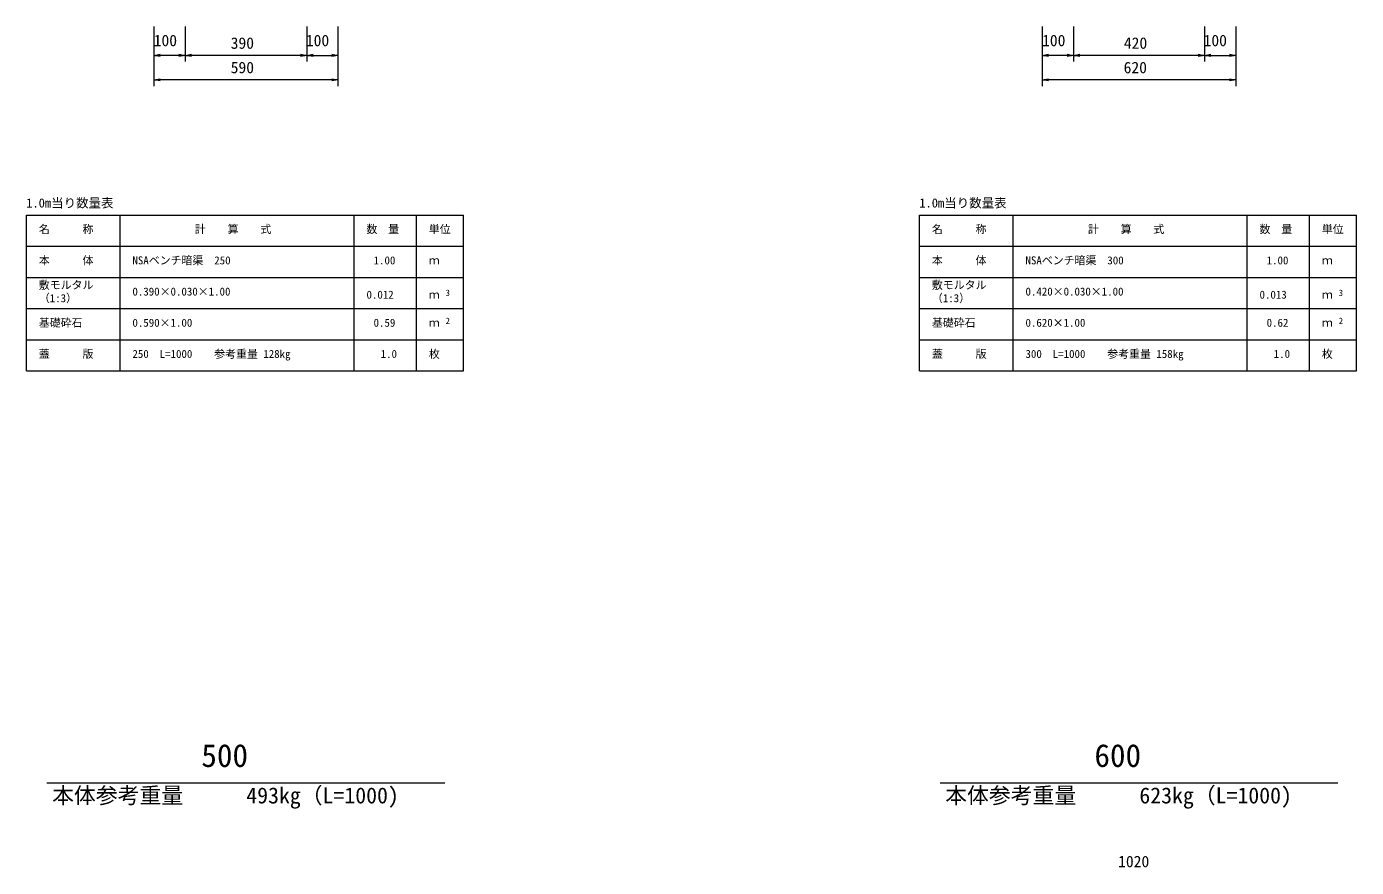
# Model space of a CAD drawing. Units: millimetres on the paper. Extents: x -1 to 840, y -1 to 593.
# Drawn here: x 215.9 to 429, y 302.2 to 437 of the extents above; entities that cross this region are included whole.
import ezdxf
from ezdxf.enums import TextEntityAlignment as Align

# ---------------------------------------------------------------- set-up
doc = ezdxf.new("R2010")
doc.units = ezdxf.units.MM
for name, color, linetype, lineweight in [('0_2', 7, 'Continuous', 18), ('D-MTR-FRAM（材料表図枠）', 2, 'Continuous', 18), ('D-STR-DIM（寸法）', 7, 'Continuous', 18), ('D-STR-HTXT（旗揚げ）', 7, 'Continuous', 18)]:
    doc.layers.add(name, color=color, linetype=linetype, lineweight=lineweight)
for name, color, linetype in [('D-MTR-TXT(文字列）', 7, 'Continuous'), ('D-STR-TXT（文字）', 7, 'Continuous'), ('D-TTL-TXT（文字）', 7, 'Continuous')]:
    doc.layers.add(name, color=color, linetype=linetype)
doc.styles.add('ＭＳ ゴシック', font='')
doc.styles.get('ＭＳ ゴシック').set_extended_font_data('MS Gothic')

msp = doc.modelspace()

# ---------------------------------------------------------------- linework, layer by layer
at = {"layer": '0_2'}
for p, q in [((236.28, 432.416), (237.28, 432.583)), ((237.28, 432.249), (236.28, 432.416)), ((236.28, 432.416), (237.28, 432.416)), ((240.28, 432.583), (241.28, 432.416)), ((241.28, 432.416), (240.28, 432.249)), ((241.28, 432.416), (240.28, 432.416)), ((241.28, 432.416), (242.28, 432.583)), ((242.28, 432.249), (241.28, 432.416)), ((241.28, 432.416), (242.28, 432.416)), ((259.78, 432.583), (260.78, 432.416)), ((260.78, 432.416), (259.78, 432.249)), ((260.78, 432.416), (259.78, 432.416)), ((260.78, 432.416), (261.78, 432.583)), ((261.78, 432.249), (260.78, 432.416)), ((260.78, 432.416), (261.78, 432.416)), ((264.78, 432.583), (265.78, 432.416)), ((265.78, 432.416), (264.78, 432.249)), ((265.78, 432.416), (264.78, 432.416)), ((378.665, 432.416), (379.665, 432.583)), ((379.665, 432.249), (378.665, 432.416)), ((378.665, 432.416), (379.665, 432.416)), ((382.665, 432.583), (383.665, 432.416)), ((383.665, 432.416), (382.665, 432.249)), ((383.665, 432.416), (382.665, 432.416)), ((383.665, 432.416), (384.665, 432.583)), ((384.665, 432.249), (383.665, 432.416)), ((383.665, 432.416), (384.665, 432.416)), ((403.665, 432.583), (404.665, 432.416)), ((404.665, 432.416), (403.665, 432.249)), ((404.665, 432.416), (403.665, 432.416)), ((404.665, 432.416), (405.665, 432.583)), ((405.665, 432.249), (404.665, 432.416)), ((404.665, 432.416), (405.665, 432.416)), ((408.665, 432.583), (409.665, 432.416)), ((409.665, 432.416), (408.665, 432.249)), ((409.665, 432.416), (408.665, 432.416)), ((236.28, 428.498), (237.28, 428.665)), ((237.28, 428.332), (236.28, 428.498)), ((236.28, 428.498), (237.28, 428.498)), ((264.78, 428.665), (265.78, 428.498)), ((265.78, 428.498), (264.78, 428.332)), ((265.78, 428.498), (264.78, 428.498)), ((378.665, 428.498), (379.665, 428.665)), ((379.665, 428.332), (378.665, 428.498)), ((378.665, 428.498), (379.665, 428.498)), ((408.665, 428.665), (409.665, 428.498)), ((409.665, 428.498), (408.665, 428.332)), ((409.665, 428.498), (408.665, 428.498))]:
    msp.add_line(p, q, dxfattribs=at)
at = {"layer": 'D-MTR-FRAM（材料表図枠）'}
for p, q in [((215.876, 406.812), (285.876, 406.812)), ((215.876, 381.812), (215.876, 406.812)), ((230.876, 381.812), (230.876, 406.812)), ((268.376, 381.812), (268.376, 406.812)), ((278.376, 390.812), (278.376, 406.812)), ((278.376, 381.812), (278.376, 406.812)), ((285.876, 381.812), (285.876, 406.812)), ((359.011, 406.812), (429.011, 406.812)), ((359.011, 381.812), (359.011, 406.812)), ((374.011, 381.812), (374.011, 406.812)), ((411.511, 381.812), (411.511, 406.812)), ((421.511, 390.812), (421.511, 406.812)), ((421.511, 381.812), (421.511, 406.812)), ((429.011, 381.812), (429.011, 406.812)), ((215.876, 401.812), (285.876, 401.812)), ((359.011, 401.812), (429.011, 401.812)), ((215.876, 396.812), (285.876, 396.812)), ((359.011, 396.812), (429.011, 396.812)), ((215.876, 391.812), (285.876, 391.812)), ((359.011, 391.812), (429.011, 391.812)), ((215.876, 386.812), (285.876, 386.812)), ((359.011, 386.812), (429.011, 386.812)), ((215.876, 381.812), (285.876, 381.812)), ((359.011, 381.812), (429.011, 381.812))]:
    msp.add_line(p, q, dxfattribs=at)
at = {"layer": 'D-STR-DIM（寸法）'}
for p, q in [((236.28, 437.027), (236.28, 427.498)), ((236.28, 437.027), (236.28, 431.416)), ((241.28, 437.027), (241.28, 431.416)), ((241.28, 437.027), (241.28, 431.416)), ((260.78, 437.027), (260.78, 431.416)), ((260.78, 437.027), (260.78, 431.416)), ((265.78, 437.027), (265.78, 431.416)), ((265.78, 437.027), (265.78, 427.498)), ((378.665, 437.027), (378.665, 427.498)), ((378.665, 437.027), (378.665, 431.416)), ((383.665, 437.027), (383.665, 431.416)), ((383.665, 437.027), (383.665, 431.416)), ((404.665, 437.027), (404.665, 431.416)), ((404.665, 437.027), (404.665, 431.416)), ((409.665, 437.027), (409.665, 431.416)), ((409.665, 437.027), (409.665, 427.498)), ((240.28, 432.416), (237.28, 432.416)), ((259.78, 432.416), (242.28, 432.416)), ((261.78, 432.416), (264.78, 432.416)), ((382.665, 432.416), (379.665, 432.416)), ((403.665, 432.416), (384.665, 432.416)), ((405.665, 432.416), (408.665, 432.416)), ((264.78, 428.498), (237.28, 428.498)), ((408.665, 428.498), (379.665, 428.498))]:
    msp.add_line(p, q, dxfattribs=at)
at = {"layer": 'D-STR-HTXT（旗揚げ）'}
for p, q in [((219.138, 315.763), (282.922, 315.763)), ((362.274, 315.763), (426.057, 315.763))]:
    msp.add_line(p, q, dxfattribs=at)

# ---------------------------------------------------------------- texts
at = {"layer": 'D-MTR-TXT(文字列）', "style": 'ＭＳ ゴシック'}
for s, height, p in [('名\u3000\u3000\u3000称', 1.283, (217.837, 403.513)), ('計\u3000\u3000算\u3000\u3000式', 1.283, (242.841, 403.513)), ('数\u3000量', 1.283, (270.337, 403.513)), ('単位', 1.283, (280.337, 403.513)), ('名\u3000\u3000\u3000称', 1.283, (360.973, 403.513)), ('計\u3000\u3000算\u3000\u3000式', 1.283, (385.977, 403.513)), ('数\u3000量', 1.283, (413.473, 403.513)), ('単位', 1.283, (423.473, 403.513)), ('本\u3000\u3000\u3000体', 1.283, (217.837, 398.513)), ('NSAベンチ暗渠\u3000250', 1.283, (232.837, 398.513)), ('1.00', 1.283, (271.488, 398.513)), ('ｍ', 1.283, (280.337, 398.513)), ('本\u3000\u3000\u3000体', 1.283, (360.973, 398.513)), ('NSAベンチ暗渠\u3000300', 1.283, (375.973, 398.513)), ('1.00', 1.283, (414.623, 398.513)), ('ｍ', 1.283, (423.473, 398.513)), ('敷モルタル', 1.283, (217.837, 394.564)), ('（1:3）', 1.283, (217.837, 392.452)), ('0.390×0.030×1.00', 1.283, (232.837, 393.513)), ('0.012', 1.283, (270.351, 393.013)), ('ｍ', 1.283, (280.337, 393.013)), ('3', 1.026, (283.038, 393.516)), ('敷モルタル', 1.283, (360.973, 394.564)), ('（1:3）', 1.283, (360.973, 392.452)), ('0.420×0.030×1.00', 1.283, (375.973, 393.513)), ('0.013', 1.283, (413.486, 393.013)), ('ｍ', 1.283, (423.473, 393.013)), ('3', 1.026, (426.174, 393.516)), ('基礎砕石', 1.283, (217.837, 388.513)), ('0.590×1.00', 1.283, (232.837, 388.513)), ('0.59', 1.283, (271.488, 388.513)), ('2', 1.026, (283.038, 389.016)), ('基礎砕石', 1.283, (360.973, 388.513)), ('0.620×1.00', 1.283, (375.973, 388.513)), ('0.62', 1.283, (414.623, 388.513)), ('2', 1.026, (426.174, 389.016)), ('ｍ', 1.283, (280.337, 388.513)), ('ｍ', 1.283, (423.473, 388.513)), ('蓋\u3000\u3000\u3000版', 1.283, (217.837, 383.513)), ('250\u3000L=1000\u3000\u3000参考重量 128kg', 1.283, (232.837, 383.513)), ('1.0', 1.283, (272.625, 383.513)), ('枚', 1.283, (280.337, 383.513)), ('蓋\u3000\u3000\u3000版', 1.283, (360.973, 383.513)), ('300\u3000L=1000\u3000\u3000参考重量 158kg', 1.283, (375.973, 383.513)), ('1.0', 1.283, (415.76, 383.513)), ('枚', 1.283, (423.473, 383.513)), ('493kg（L=1000)', 2.566, (251.089, 311.696)), ('623kg（L=1000)', 2.566, (394.224, 311.696)), ('本体参考重量', 2.566, (219.969, 311.696)), ('本体参考重量', 2.566, (363.104, 311.696))]:
    msp.add_text(s, height=height, dxfattribs=at).set_placement(p, align=Align.BOTTOM_LEFT)
at = {"layer": 'D-STR-DIM（寸法）', "style": 'ＭＳ ゴシック'}
for s, p in [('100', (236.248, 433.33)), ('390', (248.587, 432.916)), ('100', (260.633, 433.33)), ('100', (378.634, 433.33)), ('420', (391.742, 432.916)), ('100', (404.518, 433.33)), ('590', (248.587, 428.998)), ('620', (391.704, 428.998)), ('1020', (390.822, 301.685))]:
    msp.add_text(s, height=1.833, dxfattribs=at).set_placement(p, align=Align.BOTTOM_LEFT)
at = {"layer": 'D-STR-TXT（文字）', "style": 'ＭＳ ゴシック'}
for p in [(215.821, 407.574), (358.957, 407.574)]:
    msp.add_text('1.0m当り数量表', height=1.466, dxfattribs=at).set_placement(p, align=Align.BOTTOM_LEFT)
at = {"layer": 'D-TTL-TXT（文字）', "style": 'ＭＳ ゴシック'}
for s, p in [('500', (243.886, 317.212)), ('600', (387.022, 317.212))]:
    msp.add_text(s, height=3.666, dxfattribs=at).set_placement(p, align=Align.BOTTOM_LEFT)

doc.saveas('drawing.dxf')
